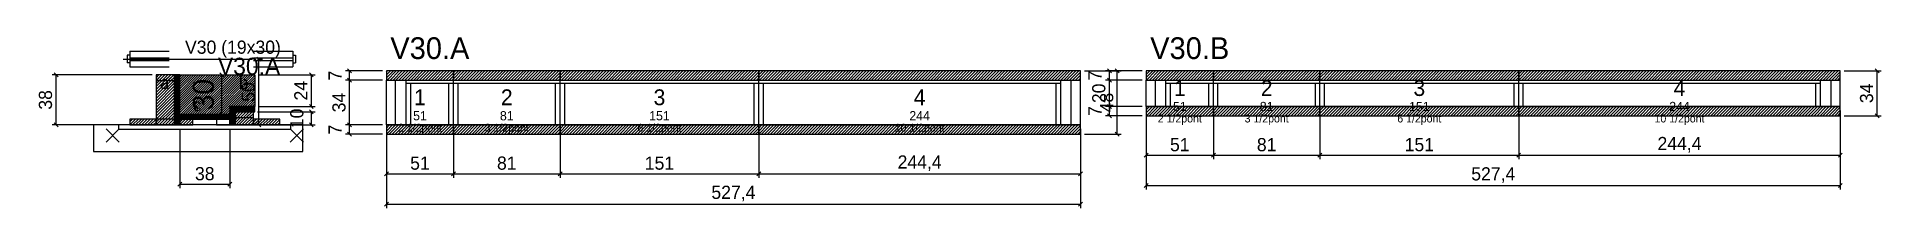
# Model space of a CAD drawing. Extents: x -69 to 1333, y -97 to 33.
import ezdxf
from ezdxf.enums import TextEntityAlignment as Align

# ---------------------------------------------------------------- set-up
doc = ezdxf.new("R2010")
doc.units = 0
for name, color, linetype in [('5', 5, 'Continuous'), ('barrote', 126, 'Continuous'), ('CONCRETO', 251, 'Continuous'), ('COTA', 241, 'Continuous'), ('Cota Seção (2x)', 241, 'Continuous'), ('detalhes', 7, 'Continuous'), ('Hachura', 251, 'Continuous'), ('Madeira', 126, 'Continuous'), ('NOMENCLATURA', 7, 'Continuous'), ('Painéis', 200, 'Continuous'), ('presilha', 224, 'Continuous'), ('SARR_2.2x7', 40, 'Continuous'), ('SARR_3.5x7', 81, 'Continuous'), ('SCO-___-LAJ', 224, 'Continuous'), ('TENSOR', 224, 'Continuous'), ('texto', 7, 'Continuous'), ('Texto Seção', 7, 'Continuous')]:
    doc.layers.add(name, color=color, linetype=linetype)
doc.dimstyles.new('PAINEL', dxfattribs={"dimtxt": 10, "dimasz": 3, "dimexe": 3, "dimexo": 3, "dimgap": 3, "dimtad": 1, "dimblk": 'OBLIQUE', "dimblk1": 'OBLIQUE', "dimcen": 2.5, "dimclrd": 4, "dimclre": 4, "dimclrt": 240, "dimazin": 3, "dimtfac": 1, "dimtmove": 0, "dimatfit": 3})
doc.dimstyles.new('SECAO2X', dxfattribs={"dimtxt": 16, "dimasz": 3, "dimexe": 3, "dimexo": 3, "dimgap": 3, "dimtad": 1, "dimblk": 'OBLIQUE', "dimblk1": 'OBLIQUE', "dimcen": 2.5, "dimclrd": 4, "dimclre": 4, "dimclrt": 240, "dimazin": 3, "dimtfac": 1, "dimtmove": 0, "dimatfit": 3})

# ---------------------------------------------------------------- blocks, each defined once
blk = doc.blocks.new('_OBLIQUE')
at = {"color": 0, "linetype": 'BYBLOCK'}
blk.add_line((-0.5, -0.5), (0.5, 0.5), dxfattribs=at)

msp = doc.modelspace()

# ---------------------------------------------------------------- hatches: boundary and pattern name
at = {"layer": 'COTA'}
h = msp.add_hatch(dxfattribs=at)
h.set_pattern_fill('ANSI31', scale=0.4)
h.paths.add_polyline_path([(40, -26), (40, 4), (97, 4), (97, -20), (78, -20), (78, -26)])
h = msp.add_hatch(dxfattribs=at)
h.set_pattern_fill('ANSI31', scale=0.5)
h.paths.add_polyline_path([(197, 0), (248, 0), (248, 7), (197, 7)])
h = msp.add_hatch(dxfattribs=at)
h.set_pattern_fill('ANSI31', scale=0.5)
h.paths.add_polyline_path([(248, 0), (329, 0), (329, 7), (248, 7)])
h = msp.add_hatch(dxfattribs=at)
h.set_pattern_fill('ANSI31', scale=0.5)
h.paths.add_polyline_path([(329, 0), (480, 0), (480, 7), (329, 7)])
h = msp.add_hatch(dxfattribs=at)
h.set_pattern_fill('ANSI31', scale=0.5)
h.paths.add_polyline_path([(480, 0), (724.4, 0), (724.4, 7), (480, 7)])
h = msp.add_hatch(dxfattribs=at)
h.set_pattern_fill('ANSI31', scale=0.5)
h.paths.add_polyline_path([(774.4, 0), (825.4, 0), (825.4, 7), (774.4, 7)])
h = msp.add_hatch(dxfattribs=at)
h.set_pattern_fill('ANSI31', scale=0.5)
h.paths.add_polyline_path([(825.4, 0), (906.4, 0), (906.4, 7), (825.4, 7)])
h = msp.add_hatch(dxfattribs=at)
h.set_pattern_fill('ANSI31', scale=0.5)
h.paths.add_polyline_path([(906.4, 0), (1057.4, 0), (1057.4, 7), (906.4, 7)])
h = msp.add_hatch(dxfattribs=at)
h.set_pattern_fill('ANSI31', scale=0.5)
h.paths.add_polyline_path([(1057.4, 0), (1301.8, 0), (1301.8, 7), (1057.4, 7)])
h = msp.add_hatch(dxfattribs=at)
h.set_pattern_fill('ANSI31', scale=0.5)
h.paths.add_polyline_path([(774.4, -27), (825.4, -27), (825.4, -20), (774.4, -20)])
h = msp.add_hatch(dxfattribs=at)
h.set_pattern_fill('ANSI31', scale=0.5)
h.paths.add_polyline_path([(825.4, -27), (906.4, -27), (906.4, -20), (825.4, -20)])
h = msp.add_hatch(dxfattribs=at)
h.set_pattern_fill('ANSI31', scale=0.5)
h.paths.add_polyline_path([(906.4, -27), (1057.4, -27), (1057.4, -20), (906.4, -20)])
h = msp.add_hatch(dxfattribs=at)
h.set_pattern_fill('ANSI31', scale=0.5)
h.paths.add_polyline_path([(1057.4, -27), (1301.8, -27), (1301.8, -20), (1057.4, -20)])
h = msp.add_hatch(dxfattribs=at)
h.set_pattern_fill('ANSI31', scale=0.5)
h.paths.add_polyline_path([(197, -41), (248, -41), (248, -34), (197, -34)])
h = msp.add_hatch(dxfattribs=at)
h.set_pattern_fill('ANSI31', scale=0.5)
h.paths.add_polyline_path([(248, -41), (329, -41), (329, -34), (248, -34)])
h = msp.add_hatch(dxfattribs=at)
h.set_pattern_fill('ANSI31', scale=0.5)
h.paths.add_polyline_path([(329, -41), (480, -41), (480, -34), (329, -34)])
h = msp.add_hatch(dxfattribs=at)
h.set_pattern_fill('ANSI31', scale=0.5)
h.paths.add_polyline_path([(480, -41), (724.4, -41), (724.4, -34), (480, -34)])
at = {"layer": 'Hachura'}
h = msp.add_hatch(dxfattribs=at)
h.set_pattern_fill('ANSI31', scale=0.5)
h.paths.add_polyline_path([(22, -34), (36, -34), (36, 4), (22, 4)])
h = msp.add_hatch(dxfattribs=at)
h.set_pattern_fill('ANSI31', scale=0.5)
h.paths.add_polyline_path([(22, -0.4), (36, -0.4), (36, 4), (22, 4)])
h = msp.add_hatch(dxfattribs=at)
h.set_pattern_fill('SOLID')
h.paths.add_polyline_path([(36, -34), (40, -34), (40, 4), (36, 4)])
h = msp.add_hatch(dxfattribs=at)
h.set_pattern_fill('SOLID')
h.paths.add_polyline_path([(40, -29.6), (78, -29.6), (78, -26), (40, -26)])
h = msp.add_hatch(dxfattribs=at)
h.set_pattern_fill('SOLID')
h.paths.add_polyline_path([(78, -24), (97, -24), (97, -20), (78, -20)])
h = msp.add_hatch(dxfattribs=at)
h.set_pattern_fill('SOLID')
h.paths.add_polyline_path([(78, -34), (82, -34), (82, -24), (78, -24)])
h = msp.add_hatch(dxfattribs=at)
h.set_pattern_fill('ANSI31', scale=0.5)
h.paths.add_polyline_path([(82, -34), (96, -34), (96, -24), (82, -24)])
h = msp.add_hatch(dxfattribs=at)
h.set_pattern_fill('ANSI31', scale=0.5)
h.paths.add_polyline_path([(82, -28.4), (96, -28.4), (96, -24), (82, -24)])
h = msp.add_hatch(dxfattribs=at)
h.set_pattern_fill('ANSI31', scale=0.5)
h.paths.add_polyline_path([(2, -34), (22, -34), (22, -29.6), (2, -29.6)])
h = msp.add_hatch(dxfattribs=at)
h.set_pattern_fill('ANSI31', scale=0.5)
h.paths.add_polyline_path([(40, -34), (50, -34), (50, -29.6), (40, -29.6)])
h = msp.add_hatch(dxfattribs=at)
h.set_pattern_fill('ANSI31', scale=0.5)
h.paths.add_polyline_path([(96, -34), (116, -34), (116, -29.6), (96, -29.6)])

# ---------------------------------------------------------------- linework, layer by layer
for p, q in [((0, 19), (0, 13)), ((2, 19), (0, 19)), ((2, 22), (32, 22)), ((2, 22), (2, 10)), ((2, 17), (32, 17)), ((2, 15), (32, 15)), ((96, 22), (126, 22)), ((96, 17), (126, 17)), ((96, 15), (126, 15)), ((126, 22), (126, 10)), ((126, 19), (128, 19)), ((128, 19), (128, 13)), ((2, 13), (0, 13)), ((2, 10), (32, 10)), ((96, 10), (126, 10)), ((126, 13), (128, 13))]:
    msp.add_line(p, q)
at = {"layer": 'barrote'}
msp.add_lwpolyline([(-25.5, -54), (133.5, -54), (133.5, -34), (-25.5, -34)], close=True, dxfattribs=at)
at = {"layer": 'CONCRETO'}
msp.add_lwpolyline([(40, -26), (40, 4), (97, 4), (97, -20), (78, -20), (78, -26)], close=True, dxfattribs=at)
at = {"layer": 'Madeira'}
for points in [[(22, -34), (36, -34), (36, 4), (22, 4)], [(22, -0.4), (36, -0.4), (36, 4), (22, 4)], [(82, -34), (96, -34), (96, -24), (82, -24)], [(82, -28.4), (96, -28.4), (96, -24), (82, -24)], [(2, -34), (22, -34), (22, -29.6), (2, -29.6)], [(22, -34), (36, -34), (36, -29.6), (22, -29.6)], [(40, -34), (50, -34), (50, -29.6), (40, -29.6)], [(68, -34), (78, -34), (78, -29.6), (68, -29.6)], [(96, -34), (116, -34), (116, -29.6), (96, -29.6)]]:
    msp.add_lwpolyline(points, close=True, dxfattribs=at)
at = {"layer": 'Painéis'}
for p, q in [((197, 0), (248, 0)), ((197, -34), (197, 0)), ((248, -34), (248, 0)), ((248, -34), (248, 0)), ((248, 0), (329, 0)), ((248, -34), (248, 0)), ((329, -34), (329, 0)), ((329, -34), (329, 0)), ((329, 0), (480, 0)), ((329, -34), (329, 0)), ((480, -34), (480, 0)), ((480, -34), (480, 0)), ((480, 0), (724.4, 0)), ((480, -34), (480, 0)), ((724.4, -34), (724.4, 0)), ((774.4, 0), (825.4, 0)), ((774.4, -20), (774.4, 0)), ((825.4, -20), (825.4, 0)), ((825.4, -20), (825.4, 0)), ((825.4, 0), (906.4, 0)), ((825.4, -20), (825.4, 0)), ((906.4, -20), (906.4, 0)), ((906.4, -20), (906.4, 0)), ((906.4, 0), (1057.4, 0)), ((906.4, -20), (906.4, 0)), ((1057.4, -20), (1057.4, 0)), ((1057.4, -20), (1057.4, 0)), ((1057.4, 0), (1301.8, 0)), ((1057.4, -20), (1057.4, 0)), ((1301.8, -20), (1301.8, 0)), ((774.4, -20), (825.4, -20)), ((825.4, -20), (906.4, -20)), ((906.4, -20), (1057.4, -20)), ((1057.4, -20), (1301.8, -20)), ((197, -34), (248, -34)), ((248, -34), (329, -34)), ((329, -34), (480, -34)), ((480, -34), (724.4, -34))]:
    msp.add_line(p, q, dxfattribs=at)
for points in [[(36, -34), (40, -34), (40, 4), (36, 4)], [(40, -29.6), (78, -29.6), (78, -26), (40, -26)], [(78, -24), (97, -24), (97, -20), (78, -20)], [(78, -34), (82, -34), (82, -24), (78, -24)]]:
    msp.add_lwpolyline(points, close=True, dxfattribs=at)
at = {"layer": 'presilha'}
for p, q in [((-16, -47), (-6, -37)), ((-16, -37), (-6, -47)), ((124, -47), (134, -37)), ((124, -37), (134, -47))]:
    msp.add_line(p, q, dxfattribs=at)
at = {"layer": 'SARR_2.2x7'}
for p, q in [((204, -34), (204, 0)), ((717.4, -34), (717.4, 0)), ((781.4, -20), (781.4, 0)), ((1294.8, -20), (1294.8, 0)), ((212, -2.2), (248, -2.2)), ((248, -2.2), (329, -2.2)), ((329, -2.2), (480, -2.2)), ((480, -2.2), (709.4, -2.2)), ((789.4, -2.2), (825.4, -2.2)), ((825.4, -2.2), (906.4, -2.2)), ((906.4, -2.2), (1057.4, -2.2)), ((1057.4, -2.2), (1286.8, -2.2))]:
    msp.add_line(p, q, dxfattribs=at)
at = {"layer": 'SARR_3.5x7'}
for p, q in [((212, -34), (212, 0)), ((248, -34), (248, 0)), ((248, -34), (248, 0)), ((329, -34), (329, 0)), ((329, -34), (329, 0)), ((480, -34), (480, 0)), ((480, -34), (480, 0)), ((709.4, -34), (709.4, 0)), ((789.4, -20), (789.4, 0)), ((825.4, -20), (825.4, 0)), ((825.4, -20), (825.4, 0)), ((906.4, -20), (906.4, 0)), ((906.4, -20), (906.4, 0)), ((1057.4, -20), (1057.4, 0)), ((1057.4, -20), (1057.4, 0)), ((1286.8, -20), (1286.8, 0)), ((215.5, -34), (215.5, -2.2)), ((244.5, -34), (244.5, -2.2)), ((251.5, -34), (251.5, -2.2)), ((325.5, -34), (325.5, -2.2)), ((332.5, -34), (332.5, -2.2)), ((476.5, -34), (476.5, -2.2)), ((483.5, -34), (483.5, -2.2)), ((705.9, -34), (705.9, -2.2)), ((792.9, -20), (792.9, -2.2)), ((821.9, -20), (821.9, -2.2)), ((828.9, -20), (828.9, -2.2)), ((902.9, -20), (902.9, -2.2)), ((909.9, -20), (909.9, -2.2)), ((1053.9, -20), (1053.9, -2.2)), ((1060.9, -20), (1060.9, -2.2)), ((1283.3, -20), (1283.3, -2.2)), ((789.4, -20), (792.9, -20)), ((821.9, -20), (825.4, -20)), ((825.4, -20), (828.9, -20)), ((902.9, -20), (906.4, -20)), ((906.4, -20), (909.9, -20)), ((1053.9, -20), (1057.4, -20)), ((1057.4, -20), (1060.9, -20)), ((1283.3, -20), (1286.8, -20)), ((212, -34), (215.5, -34)), ((244.5, -34), (248, -34)), ((248, -34), (251.5, -34)), ((325.5, -34), (329, -34)), ((329, -34), (332.5, -34)), ((476.5, -34), (480, -34)), ((480, -34), (483.5, -34)), ((705.9, -34), (709.4, -34))]:
    msp.add_line(p, q, dxfattribs=at)
at = {"layer": 'SCO-___-LAJ'}
for points in [[(197, 0), (248, 0), (248, 7), (197, 7)], [(248, 0), (329, 0), (329, 7), (248, 7)], [(329, 0), (480, 0), (480, 7), (329, 7)], [(480, 0), (724.4, 0), (724.4, 7), (480, 7)], [(774.4, 0), (825.4, 0), (825.4, 7), (774.4, 7)], [(825.4, 0), (906.4, 0), (906.4, 7), (825.4, 7)], [(906.4, 0), (1057.4, 0), (1057.4, 7), (906.4, 7)], [(1057.4, 0), (1301.8, 0), (1301.8, 7), (1057.4, 7)], [(774.4, -27), (825.4, -27), (825.4, -20), (774.4, -20)], [(825.4, -27), (906.4, -27), (906.4, -20), (825.4, -20)], [(906.4, -27), (1057.4, -27), (1057.4, -20), (906.4, -20)], [(1057.4, -27), (1301.8, -27), (1301.8, -20), (1057.4, -20)], [(-6.5, -37.2), (124.5, -37.2), (124.5, -34), (-6.5, -34)], [(197, -41), (248, -41), (248, -34), (197, -34)], [(248, -41), (329, -41), (329, -34), (248, -34)], [(329, -41), (480, -41), (480, -34), (329, -34)], [(480, -41), (724.4, -41), (724.4, -34), (480, -34)]]:
    msp.add_lwpolyline(points, close=True, dxfattribs=at)
at = {"layer": 'TENSOR'}
msp.add_line((-3, 16), (95, 16), dxfattribs=at)

# ---------------------------------------------------------------- texts
at = {"layer": '5'}
for s, height, p in [('1', 12, (799.9, -6)), ('2', 12, (865.9, -6)), ('3', 12, (981.9, -6)), ('4', 12, (1179.6, -6)), ('1', 12, (222.5, -13)), ('2', 12, (288.5, -13)), ('3', 12, (404.5, -13)), ('4', 12, (602.2, -13)), ('51', 7, (222.5, -27)), ('81', 7, (288.5, -27)), ('151', 7, (404.5, -27)), ('244', 7, (602.2, -27)), ('51', 7, (799.9, -20)), ('81', 7, (865.9, -20)), ('151', 7, (981.9, -20)), ('244', 7, (1179.6, -20))]:
    msp.add_text(s, height=height, dxfattribs=at).set_placement(p, align=Align.MIDDLE_CENTER)
at = {"layer": 'detalhes'}
for s, p in [('a', (25, -6.7)), ('b', (85, -6.7)), ('c', (50, -23.5))]:
    msp.add_text(s, height=9.6, dxfattribs=at).set_placement(p)
at = {"layer": 'NOMENCLATURA'}
for s, p in [('V30.A', (200, 16)), ('V30.B', (777.4, 16))]:
    msp.add_text(s, height=16.5, dxfattribs=at).set_placement(p)
at = {"layer": 'texto', "char_height": 6, "attachment_point": 5}
for s, insert in [('2 1/2pont', (799.9, -30)), ('3 1/2pont', (865.9, -30)), ('6 1/2pont', (981.9, -30)), ('10 1/2pont', (1179.6, -30)), ('2 1/2pont', (222.5, -37)), ('3 1/2pont', (288.5, -37)), ('6 1/2pont', (404.5, -37)), ('10 1/2pont', (602.2, -37))]:
    msp.add_mtext(s, dxfattribs=dict(at, insert=insert))
at = {"layer": 'Texto Seção'}
for s, height, p in [('V30 (19x30)', 10, (44, 20)), ('V30.A', 13, (69, 4))]:
    msp.add_text(s, height=height, dxfattribs=at).set_placement(p)

# ---------------------------------------------------------------- dimensions: what is measured, and where the dimension line sits
at = {"layer": 'COTA'}
for base, p1, p2 in [((100, -34), (96, -34), (96, 16)), ((-54, -34), (2, -34), (22, 4)), ((140, -20), (97, -20), (97, 4)), ((169, 0), (197, 0), (197, 7)), ((169, -34), (197, -34), (197, 0)), ((752.4, -41), (724.4, -41), (724.4, 7)), ((746.4, 0), (774.4, 0), (774.4, 7)), ((746.4, -20), (774.4, -20), (774.4, 0)), ((1329.8, -27), (1301.8, -27), (1301.8, 7)), ((140, -34), (96, -34), (96, -24)), ((746.4, -27), (774.4, -27), (774.4, -20)), ((169, -41), (197, -41), (197, -34))]:
    msp.add_linear_dim(base=base, p1=p1, p2=p2, angle=90, dimstyle='PAINEL', dxfattribs=at).render()
for base, p1, p2 in [((774.4, -57), (774.4, -20), (825.4, -20)), ((774.4, -80), (774.4, -20), (1301.8, -20)), ((825.4, -57), (825.4, -20), (906.4, -20)), ((906.4, -57), (906.4, -20), (1057.4, -20)), ((1057.4, -57), (1057.4, -20), (1301.8, -20)), ((40, -79), (40, -34), (78, -34)), ((197, -71), (197, -34), (248, -34)), ((197, -94), (197, -34), (724.4, -34)), ((248, -71), (248, -34), (329, -34)), ((329, -71), (329, -34), (480, -34)), ((480, -71), (480, -34), (724.4, -34))]:
    msp.add_linear_dim(base=base, p1=p1, p2=p2, dimstyle='PAINEL', dxfattribs=at).render()
at = {"layer": 'Cota Seção (2x)'}
msp.add_linear_dim(base=(72, -26), p1=(40, -26), p2=(40, 4), angle=90, dimstyle='SECAO2X', dxfattribs=at).render()

doc.saveas('drawing.dxf')
